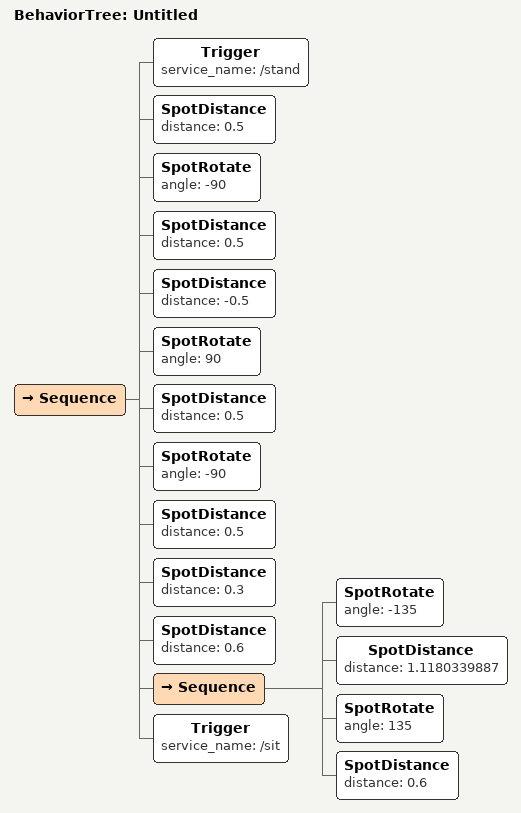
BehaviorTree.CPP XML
<?xml version="1.0" encoding="UTF-8"?>
<root BTCPP_format="4">
  <BehaviorTree ID="Untitled">
    <Sequence>
      <Trigger service_name="/stand"/>
      <SpotDistance distance="0.5"/>
      <SpotRotate angle="-90"/>
      <SpotDistance distance="0.5"/>
      <SpotDistance distance="-0.5"/>
      <SpotRotate angle="90"/>
      <SpotDistance distance="0.5"/>
      <SpotRotate angle="-90"/>
      <SpotDistance distance="0.5"/>
      <SpotDistance distance="0.3"/>
      <SpotDistance distance="0.6"/>
      <Sequence>
        <SpotRotate angle="-135"/>
        <SpotDistance distance="1.1180339887"/>
        <SpotRotate angle="135"/>
        <SpotDistance distance="0.6"/>
      </Sequence>
      <Trigger service_name="/sit"/>
    </Sequence>
  </BehaviorTree>

</root>
